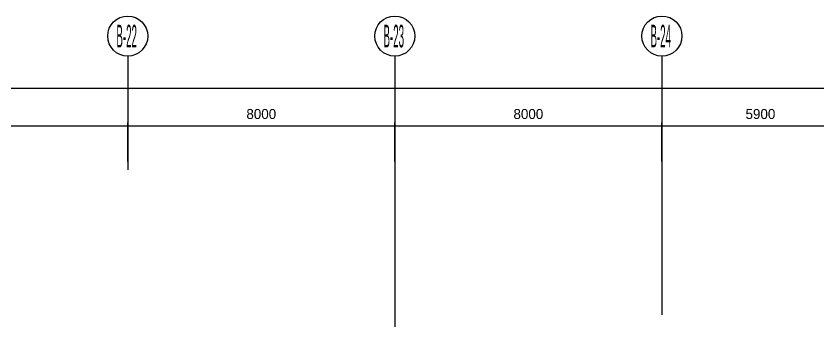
# Model space of a CAD drawing. Extents: x 387171 to 699106, y 11966 to 245688.
# Drawn here: x 615414 to 639461, y 234364 to 243519 of the extents above; entities that cross this region are included whole.
import ezdxf

# ---------------------------------------------------------------- set-up
doc = ezdxf.new("R2010")
doc.units = 0
doc.header["$LTSCALE"] = 100
doc.header["$MEASUREMENT"] = 0
doc.layers.add('DOTE', color=253, linetype='Continuous')
doc.layers.add('L-AXIS', color=3, linetype='Continuous')
doc.styles.add('hztxt', font='hztxt')
doc.dimstyles.get("Standard").update_dxf_attribs({"dimtxt": 300, "dimasz": 100, "dimexe": 100, "dimexo": 250, "dimgap": 100, "dimtad": 0, "dimtoh": 1, "dimdec": 0, "dimdsep": 46, "dimcen": 0.09, "dimclrt": 7, "dimadec": 0, "dimazin": 0, "dimtfac": 1, "dimtdec": 4, "dimtofl": 0, "dimtmove": 0, "dimatfit": 3, "dimfxl": 1, "dimtolj": 1, "dimtzin": 0, "dimarcsym": 0})

# ---------------------------------------------------------------- blocks, each defined once
blk = doc.blocks.new('*D397')
at = {"layer": 'L-AXIS', "color": 0, "linetype": 'ByBlock', "lineweight": -2}
for p, q in [((494858, 239398), (494858, 241456)), ((656958, 239398), (656958, 241456)), ((494858, 241356), (656958, 241356))]:
    blk.add_line(p, q, dxfattribs=at)
for points in [[(494858, 241356), (494958, 241372), (494958, 241339)], [(656958, 241356), (656858, 241339), (656858, 241372)]]:
    blk.add_solid(points, dxfattribs=at)
at = {"layer": 'L-AXIS', "color": 7, "linetype": 'Continuous', "lineweight": -2, "insert": (548151, 241706), "char_height": 300, "width": 1106.67, "attachment_point": 5, "style": 'hztxt'}
blk.add_mtext('162100', dxfattribs=at)
blk = doc.blocks.new('*D1613')
at = {"layer": 'L-AXIS', "color": 0, "linetype": 'ByBlock', "lineweight": -2}
for p, q in [((626758, 239163), (626758, 240335)), ((626758, 240235), (634758, 240235)), ((634758, 239163), (634758, 240335))]:
    blk.add_line(p, q, dxfattribs=at)
for points in [[(626758, 240235), (626858, 240251), (626858, 240218)], [(634758, 240235), (634658, 240218), (634658, 240251)]]:
    blk.add_solid(points, dxfattribs=at)
at = {"layer": 'L-AXIS', "color": 7, "linetype": 'Continuous', "lineweight": -2, "insert": (630758, 240585), "char_height": 300, "width": 780, "attachment_point": 5, "style": 'hztxt'}
blk.add_mtext('8000', dxfattribs=at)
blk = doc.blocks.new('*D1130')
at = {"layer": 'L-AXIS', "color": 0, "linetype": 'ByBlock', "lineweight": -2}
for p, q in [((610758, 239163), (610758, 240335)), ((610758, 240235), (618758, 240235)), ((618758, 239163), (618758, 240335))]:
    blk.add_line(p, q, dxfattribs=at)
for points in [[(610758, 240235), (610858, 240251), (610858, 240218)], [(618758, 240235), (618658, 240218), (618658, 240251)]]:
    blk.add_solid(points, dxfattribs=at)
at = {"layer": 'L-AXIS', "color": 7, "linetype": 'Continuous', "lineweight": -2, "insert": (614758, 240585), "char_height": 300, "width": 780, "attachment_point": 5, "style": 'hztxt'}
blk.add_mtext('8000', dxfattribs=at)
blk = doc.blocks.new('*D292')
at = {"layer": 'L-AXIS', "color": 0, "linetype": 'ByBlock', "lineweight": -2}
for p, q in [((618758, 239163), (618758, 240335)), ((618758, 240235), (626758, 240235)), ((626758, 239163), (626758, 240335))]:
    blk.add_line(p, q, dxfattribs=at)
for points in [[(618758, 240235), (618858, 240251), (618858, 240218)], [(626758, 240235), (626658, 240218), (626658, 240251)]]:
    blk.add_solid(points, dxfattribs=at)
at = {"layer": 'L-AXIS', "color": 7, "linetype": 'Continuous', "lineweight": -2, "insert": (622758, 240585), "char_height": 300, "width": 780, "attachment_point": 5, "style": 'hztxt'}
blk.add_mtext('8000', dxfattribs=at)
blk = doc.blocks.new('_AXISO')
blk.add_circle((0, 0), 0.5)
blk = doc.blocks.new('*D778')
at = {"layer": 'L-AXIS', "color": 0, "linetype": 'ByBlock', "lineweight": -2}
for p, q in [((634758, 239163), (634758, 240335)), ((634758, 240235), (640658, 240235)), ((640658, 239163), (640658, 240335))]:
    blk.add_line(p, q, dxfattribs=at)
for points in [[(634758, 240235), (634858, 240251), (634858, 240218)], [(640658, 240235), (640558, 240218), (640558, 240251)]]:
    blk.add_solid(points, dxfattribs=at)
at = {"layer": 'L-AXIS', "color": 7, "linetype": 'Continuous', "lineweight": -2, "insert": (637708, 240585), "char_height": 300, "width": 775, "attachment_point": 5, "style": 'hztxt'}
blk.add_mtext('5900', dxfattribs=at)

msp = doc.modelspace()

# ---------------------------------------------------------------- linework, layer by layer
at = {"layer": 'DOTE'}
for p, q in [((626758.1, 238913.1), (626758.1, 233815.4)), ((634758.1, 238913.1), (634758.1, 234579.5))]:
    msp.add_line(p, q, dxfattribs=at)
at = {"layer": 'L-AXIS'}
for p, q in [((618758.1, 242318.6), (618758.1, 238913.1)), ((618758.1, 242318.6), (618758.1, 238913.1)), ((618758.1, 242318.6), (618758.1, 238913.1)), ((626758.1, 242318.6), (626758.1, 238913.1)), ((626758.1, 242318.6), (626758.1, 238913.1)), ((626758.1, 242318.6), (626758.1, 238913.1)), ((634758.1, 242318.6), (634758.1, 238913.1)), ((634758.1, 242318.6), (634758.1, 238913.1)), ((634758.1, 242318.6), (634758.1, 238913.1))]:
    msp.add_line(p, q, dxfattribs=at)

# ---------------------------------------------------------------- block references
ref = msp.add_blockref('_AXISO', (618758.1, 242918.6), dxfattribs=dict(at, xscale=1199.999999999997, yscale=1200, rotation=359.9996457873818))
ref.add_attrib('A', 'B-22', (618418.7, 242579.2), dxfattribs={"height": 678.82, "style": 'hztxt', "width": 0.320988})
ref = msp.add_blockref('_AXISO', (626758.1, 242918.6), dxfattribs=dict(at, xscale=1199.999999999997, yscale=1200, rotation=359.9996457873818))
ref.add_attrib('A', 'B-23', (626418.7, 242579.2), dxfattribs={"height": 678.82, "style": 'hztxt', "width": 0.320988})
ref = msp.add_blockref('_AXISO', (634758.1, 242918.6), dxfattribs=dict(at, xscale=1199.999999999997, yscale=1200, rotation=359.9996457873818))
ref.add_attrib('A', 'B-24', (634418.7, 242579.2), dxfattribs={"height": 678.82, "style": 'hztxt', "width": 0.317073})

# ---------------------------------------------------------------- dimensions: what is measured, and where the dimension line sits
for base, p1, p2, picture, middle in [((656958.1, 241355.5), (494858.1, 239148.3), (656958.1, 239148.3), '*D397', (548150.6, 241705.5)), ((618758.1, 240234.6), (610758.1, 238913.1), (618758.1, 238913.1), '*D1130', (614758.1, 240584.6)), ((626758.1, 240234.6), (618758.1, 238913.1), (626758.1, 238913.1), '*D292', (622758.1, 240584.6)), ((634758.1, 240234.6), (626758.1, 238913.1), (634758.1, 238913.1), '*D1613', (630758.1, 240584.6)), ((640658.1, 240234.6), (634758.1, 238913.1), (640658.1, 238913.1), '*D778', (637708.1, 240584.6))]:
    dim = msp.add_linear_dim(base=base, p1=p1, p2=p2, dimstyle='Standard', dxfattribs=at)
    dim.commit()
    dim.dimension.update_dxf_attribs({"geometry": picture, "text_midpoint": middle})

doc.saveas('drawing.dxf')
